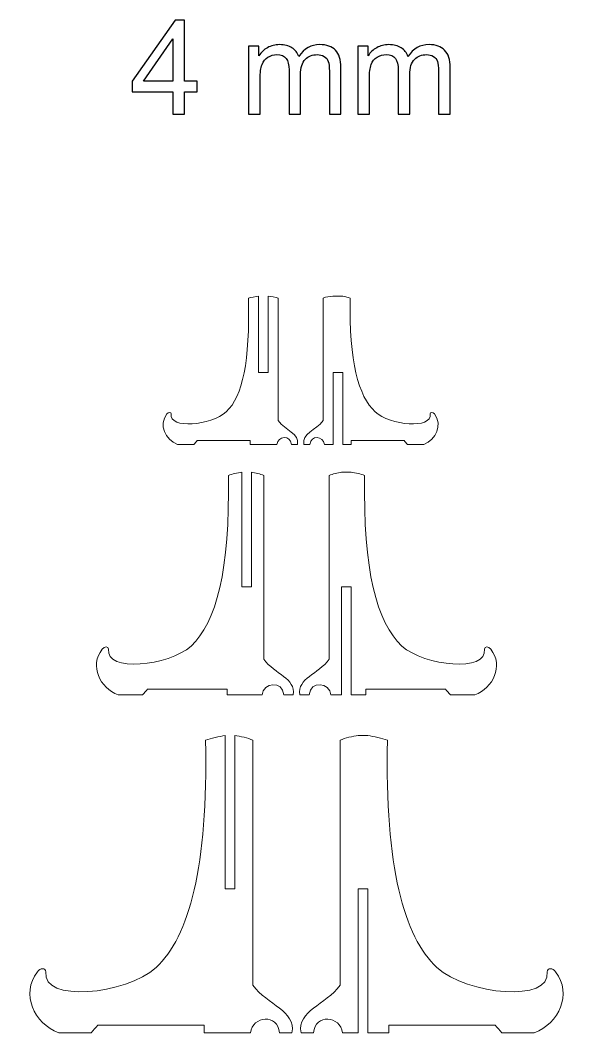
# Model space of a CAD drawing. Header units: millimetres. Extents: x -1046 to 482, y -434 to 540.
# Drawn here: x -241.6 to -18.6, y 131.4 to 539.9 of the extents above; entities that cross this region are included whole.
import ezdxf

# ---------------------------------------------------------------- set-up
doc = ezdxf.new("R2010")
doc.units = ezdxf.units.MM
doc.header["$MEASUREMENT"] = 0
doc.layers.add('Layer 1', color=7, linetype='Continuous')

msp = doc.modelspace()

# ---------------------------------------------------------------- linework, layer by layer
at = {"layer": 'Layer 1', "color": 250}
for points, knots in [([(-179.9489, 502.0655), (-179.9489, 502.0655), (-179.9489, 511.1122), (-179.9489, 511.1122), (-179.9489, 511.1122), (-179.9489, 511.1122), (-196.4023, 511.1122), (-196.4023, 511.1122), (-196.4023, 511.1122), (-196.4023, 511.1122), (-196.4023, 515.3975), (-196.4023, 515.3975), (-196.4023, 515.3975), (-196.4023, 515.3975), (-179.1024, 539.9454), (-179.1024, 539.9454), (-179.1024, 539.9454), (-179.1024, 539.9454), (-175.2933, 539.9454), (-175.2933, 539.9454), (-175.2933, 539.9454), (-175.2933, 539.9454), (-175.2933, 515.3975), (-175.2933, 515.3975), (-175.2933, 515.3975), (-175.2933, 515.3975), (-170.1615, 515.3975), (-170.1615, 515.3975), (-170.1615, 515.3975), (-170.1615, 515.3975), (-170.1615, 511.1122), (-170.1615, 511.1122), (-170.1615, 511.1122), (-170.1615, 511.1122), (-175.2933, 511.1122), (-175.2933, 511.1122), (-175.2933, 511.1122), (-175.2933, 511.1122), (-175.2933, 502.0655), (-175.2933, 502.0655), (-175.2933, 502.0655), (-175.2933, 502.0655), (-179.9489, 502.0655), (-179.9489, 502.0655)], [0, 0, 0, 0, 0.08333333, 0.08333333, 0.08333333, 0.08333333, 0.16666667, 0.16666667, 0.16666667, 0.16666667, 0.25, 0.25, 0.25, 0.25, 0.33333333, 0.33333333, 0.33333333, 0.33333333, 0.41666667, 0.41666667, 0.41666667, 0.41666667, 0.5, 0.5, 0.5, 0.5, 0.58333333, 0.58333333, 0.58333333, 0.58333333, 0.66666667, 0.66666667, 0.66666667, 0.66666667, 0.75, 0.75, 0.75, 0.75, 0.83333333, 0.83333333, 0.83333333, 0.83333333, 1, 1, 1, 1]), ([(-179.9489, 515.3975), (-179.9489, 515.3975), (-179.9489, 532.4417), (-179.9489, 532.4417), (-179.9489, 532.4417), (-179.9489, 532.4417), (-191.8261, 515.3975), (-191.8261, 515.3975), (-191.8261, 515.3975), (-191.8261, 515.3975), (-179.9489, 515.3975), (-179.9489, 515.3975)], [0, 0, 0, 0, 0.25, 0.25, 0.25, 0.25, 0.5, 0.5, 0.5, 0.5, 1, 1, 1, 1]), ([(-149.4229, 502.0655), (-149.4229, 502.0655), (-149.4229, 529.5231), (-149.4229, 529.5231), (-149.4229, 529.5231), (-149.4229, 529.5231), (-145.2434, 529.5231), (-145.2434, 529.5231), (-145.2434, 529.5231), (-145.2434, 529.5231), (-145.2434, 525.6435), (-145.2434, 525.6435), (-145.2434, 525.6435), (-144.3881, 526.9837), (-143.2418, 528.0683), (-141.8134, 528.8795), (-141.8134, 528.8795), (-140.385, 529.6995), (-138.7625, 530.1051), (-136.9373, 530.1051), (-136.9373, 530.1051), (-134.9093, 530.1051), (-133.2428, 529.6819), (-131.9466, 528.8442), (-131.9466, 528.8442), (-130.6505, 527.9977), (-129.7334, 526.825), (-129.2044, 525.3084), (-129.2044, 525.3084), (-127.0177, 528.5091), (-124.1872, 530.1051), (-120.6955, 530.1051), (-120.6955, 530.1051), (-117.9621, 530.1051), (-115.8547, 529.3556), (-114.391, 527.8478), (-114.391, 527.8478), (-112.9185, 526.34), (-112.1778, 524.021), (-112.1778, 520.8908), (-112.1778, 520.8908), (-112.1778, 520.8908), (-112.1778, 502.0655), (-112.1778, 502.0655), (-112.1778, 502.0655), (-112.1778, 502.0655), (-116.8335, 502.0655), (-116.8335, 502.0655), (-116.8335, 502.0655), (-116.8335, 502.0655), (-116.8335, 519.3478), (-116.8335, 519.3478), (-116.8335, 519.3478), (-116.8335, 521.1994), (-116.9922, 522.5397), (-117.292, 523.3597), (-117.292, 523.3597), (-117.5918, 524.1797), (-118.1384, 524.8322), (-118.9408, 525.3348), (-118.9408, 525.3348), (-119.7344, 525.8374), (-120.6691, 526.0843), (-121.736, 526.0843), (-121.736, 526.0843), (-123.6758, 526.0843), (-125.2806, 525.4406), (-126.5591, 524.1621), (-126.5591, 524.1621), (-127.8377, 522.8748), (-128.4725, 520.8203), (-128.4725, 517.9987), (-128.4725, 517.9987), (-128.4725, 517.9987), (-128.4725, 502.0655), (-128.4725, 502.0655), (-128.4725, 502.0655), (-128.4725, 502.0655), (-133.1282, 502.0655), (-133.1282, 502.0655), (-133.1282, 502.0655), (-133.1282, 502.0655), (-133.1282, 519.8856), (-133.1282, 519.8856), (-133.1282, 519.8856), (-133.1282, 521.9489), (-133.5073, 523.5008), (-134.2656, 524.5324), (-134.2656, 524.5324), (-135.0239, 525.5641), (-136.2672, 526.0843), (-137.9866, 526.0843), (-137.9866, 526.0843), (-139.2916, 526.0843), (-140.4996, 525.7404), (-141.6106, 525.0527), (-141.6106, 525.0527), (-142.7216, 524.3649), (-143.524, 523.3597), (-144.0266, 522.0283), (-144.0266, 522.0283), (-144.5204, 520.7057), (-144.7672, 518.7923), (-144.7672, 516.2969), (-144.7672, 516.2969), (-144.7672, 516.2969), (-144.7672, 502.0655), (-144.7672, 502.0655), (-144.7672, 502.0655), (-144.7672, 502.0655), (-149.4229, 502.0655), (-149.4229, 502.0655)], [0, 0, 0, 0, 0.03448276, 0.03448276, 0.03448276, 0.03448276, 0.06896552, 0.06896552, 0.06896552, 0.06896552, 0.10344828, 0.10344828, 0.10344828, 0.10344828, 0.13793103, 0.13793103, 0.13793103, 0.13793103, 0.17241379, 0.17241379, 0.17241379, 0.17241379, 0.20689655, 0.20689655, 0.20689655, 0.20689655, 0.24137931, 0.24137931, 0.24137931, 0.24137931, 0.27586207, 0.27586207, 0.27586207, 0.27586207, 0.31034483, 0.31034483, 0.31034483, 0.31034483, 0.34482759, 0.34482759, 0.34482759, 0.34482759, 0.37931034, 0.37931034, 0.37931034, 0.37931034, 0.4137931, 0.4137931, 0.4137931, 0.4137931, 0.44827586, 0.44827586, 0.44827586, 0.44827586, 0.48275862, 0.48275862, 0.48275862, 0.48275862, 0.51724138, 0.51724138, 0.51724138, 0.51724138, 0.55172414, 0.55172414, 0.55172414, 0.55172414, 0.5862069, 0.5862069, 0.5862069, 0.5862069, 0.62068966, 0.62068966, 0.62068966, 0.62068966, 0.65517241, 0.65517241, 0.65517241, 0.65517241, 0.68965517, 0.68965517, 0.68965517, 0.68965517, 0.72413793, 0.72413793, 0.72413793, 0.72413793, 0.75862069, 0.75862069, 0.75862069, 0.75862069, 0.79310345, 0.79310345, 0.79310345, 0.79310345, 0.82758621, 0.82758621, 0.82758621, 0.82758621, 0.86206897, 0.86206897, 0.86206897, 0.86206897, 0.89655172, 0.89655172, 0.89655172, 0.89655172, 0.93103448, 0.93103448, 0.93103448, 0.93103448, 1, 1, 1, 1]), ([(-105.3531, 502.0655), (-105.3531, 502.0655), (-105.3531, 529.5231), (-105.3531, 529.5231), (-105.3531, 529.5231), (-105.3531, 529.5231), (-101.1736, 529.5231), (-101.1736, 529.5231), (-101.1736, 529.5231), (-101.1736, 529.5231), (-101.1736, 525.6435), (-101.1736, 525.6435), (-101.1736, 525.6435), (-100.3183, 526.9837), (-99.172, 528.0683), (-97.7436, 528.8795), (-97.7436, 528.8795), (-96.3152, 529.6995), (-94.6927, 530.1051), (-92.8675, 530.1051), (-92.8675, 530.1051), (-90.8395, 530.1051), (-89.173, 529.6819), (-87.8768, 528.8442), (-87.8768, 528.8442), (-86.5807, 527.9977), (-85.6636, 526.825), (-85.1346, 525.3084), (-85.1346, 525.3084), (-82.9479, 528.5091), (-80.1174, 530.1051), (-76.6257, 530.1051), (-76.6257, 530.1051), (-73.8923, 530.1051), (-71.7849, 529.3556), (-70.3212, 527.8478), (-70.3212, 527.8478), (-68.8487, 526.34), (-68.108, 524.021), (-68.108, 520.8908), (-68.108, 520.8908), (-68.108, 520.8908), (-68.108, 502.0655), (-68.108, 502.0655), (-68.108, 502.0655), (-68.108, 502.0655), (-72.7637, 502.0655), (-72.7637, 502.0655), (-72.7637, 502.0655), (-72.7637, 502.0655), (-72.7637, 519.3478), (-72.7637, 519.3478), (-72.7637, 519.3478), (-72.7637, 521.1994), (-72.9224, 522.5397), (-73.2222, 523.3597), (-73.2222, 523.3597), (-73.522, 524.1797), (-74.0686, 524.8322), (-74.871, 525.3348), (-74.871, 525.3348), (-75.6646, 525.8374), (-76.5993, 526.0843), (-77.6662, 526.0843), (-77.6662, 526.0843), (-79.606, 526.0843), (-81.2108, 525.4406), (-82.4893, 524.1621), (-82.4893, 524.1621), (-83.7679, 522.8748), (-84.4027, 520.8203), (-84.4027, 517.9987), (-84.4027, 517.9987), (-84.4027, 517.9987), (-84.4027, 502.0655), (-84.4027, 502.0655), (-84.4027, 502.0655), (-84.4027, 502.0655), (-89.0584, 502.0655), (-89.0584, 502.0655), (-89.0584, 502.0655), (-89.0584, 502.0655), (-89.0584, 519.8856), (-89.0584, 519.8856), (-89.0584, 519.8856), (-89.0584, 521.9489), (-89.4375, 523.5008), (-90.1958, 524.5324), (-90.1958, 524.5324), (-90.9541, 525.5641), (-92.1974, 526.0843), (-93.9168, 526.0843), (-93.9168, 526.0843), (-95.2218, 526.0843), (-96.4298, 525.7404), (-97.5408, 525.0527), (-97.5408, 525.0527), (-98.6518, 524.3649), (-99.4542, 523.3597), (-99.9568, 522.0283), (-99.9568, 522.0283), (-100.4506, 520.7057), (-100.6974, 518.7923), (-100.6974, 516.2969), (-100.6974, 516.2969), (-100.6974, 516.2969), (-100.6974, 502.0655), (-100.6974, 502.0655), (-100.6974, 502.0655), (-100.6974, 502.0655), (-105.3531, 502.0655), (-105.3531, 502.0655)], [0, 0, 0, 0, 0.03448276, 0.03448276, 0.03448276, 0.03448276, 0.06896552, 0.06896552, 0.06896552, 0.06896552, 0.10344828, 0.10344828, 0.10344828, 0.10344828, 0.13793103, 0.13793103, 0.13793103, 0.13793103, 0.17241379, 0.17241379, 0.17241379, 0.17241379, 0.20689655, 0.20689655, 0.20689655, 0.20689655, 0.24137931, 0.24137931, 0.24137931, 0.24137931, 0.27586207, 0.27586207, 0.27586207, 0.27586207, 0.31034483, 0.31034483, 0.31034483, 0.31034483, 0.34482759, 0.34482759, 0.34482759, 0.34482759, 0.37931034, 0.37931034, 0.37931034, 0.37931034, 0.4137931, 0.4137931, 0.4137931, 0.4137931, 0.44827586, 0.44827586, 0.44827586, 0.44827586, 0.48275862, 0.48275862, 0.48275862, 0.48275862, 0.51724138, 0.51724138, 0.51724138, 0.51724138, 0.55172414, 0.55172414, 0.55172414, 0.55172414, 0.5862069, 0.5862069, 0.5862069, 0.5862069, 0.62068966, 0.62068966, 0.62068966, 0.62068966, 0.65517241, 0.65517241, 0.65517241, 0.65517241, 0.68965517, 0.68965517, 0.68965517, 0.68965517, 0.72413793, 0.72413793, 0.72413793, 0.72413793, 0.75862069, 0.75862069, 0.75862069, 0.75862069, 0.79310345, 0.79310345, 0.79310345, 0.79310345, 0.82758621, 0.82758621, 0.82758621, 0.82758621, 0.86206897, 0.86206897, 0.86206897, 0.86206897, 0.89655172, 0.89655172, 0.89655172, 0.89655172, 0.93103448, 0.93103448, 0.93103448, 0.93103448, 1, 1, 1, 1])]:
    msp.add_open_spline(points, degree=3, knots=knots, dxfattribs=at)
at = {"layer": 'Layer 1', "color": 250, "lineweight": 20}
for points, knots in [([(-141.5668, 397.8445), (-141.5668, 397.8445), (-141.5668, 428.5889), (-141.5668, 428.5889), (-141.5668, 428.5889), (-140.6484, 428.4181), (-138.2776, 428.1673), (-137.5668, 427.8283), (-137.5668, 427.8283), (-137.5668, 411.3415), (-137.5668, 394.8548), (-137.5668, 378.3681), (-137.5668, 378.3681), (-134.5704, 374.3577), (-128.8871, 373.2799), (-129.6548, 368.7991), (-129.6548, 368.7991), (-130.4934, 368.7991), (-131.3321, 368.7991), (-132.1707, 368.7991), (-132.1707, 368.7991), (-132.4283, 372.7055), (-137.7185, 372.1551), (-137.9964, 368.7951), (-137.9964, 368.7951), (-139.4691, 368.7951), (-142.3033, 368.7951), (-143.7761, 368.7951), (-143.7761, 368.7951), (-144.5533, 368.7951), (-147.9694, 368.7951), (-148.7467, 368.7951), (-148.7467, 368.7951), (-148.7467, 369.3064), (-148.7467, 369.8178), (-148.7467, 370.3292), (-148.7467, 370.3292), (-155.8855, 370.3292), (-163.0243, 370.3292), (-170.1631, 370.3292), (-170.1631, 370.3292), (-170.6132, 369.736), (-171.0631, 369.3883), (-171.5131, 368.7951), (-171.5131, 368.7951), (-173.7018, 368.7951), (-175.8905, 368.7951), (-178.0792, 368.7951), (-178.0792, 368.7951), (-183.0413, 370.6357), (-185.8404, 376.6296), (-182.3747, 381.0681), (-182.3747, 381.0681), (-181.8251, 381.973), (-180.6769, 381.912), (-180.6565, 381.0681), (-180.6565, 381.0681), (-181.6073, 374.8399), (-164.5527, 376.4305), (-158.4423, 381.9272), (-158.4423, 381.9272), (-151.7679, 388.2696), (-148.9409, 402.1757), (-149.4668, 427.8283), (-149.4668, 427.8283), (-148.6525, 428.1544), (-146.4888, 428.4127), (-145.4668, 428.591), (-145.4668, 428.591), (-145.4668, 428.591), (-145.4668, 397.8445), (-145.4668, 397.8445), (-145.4668, 397.8445), (-144.1668, 397.8445), (-142.8668, 397.8445), (-141.5668, 397.8445)], [0, 0, 0, 0, 0.05, 0.05, 0.05, 0.05, 0.1, 0.1, 0.1, 0.1, 0.15, 0.15, 0.15, 0.15, 0.2, 0.2, 0.2, 0.2, 0.25, 0.25, 0.25, 0.25, 0.3, 0.3, 0.3, 0.3, 0.35, 0.35, 0.35, 0.35, 0.4, 0.4, 0.4, 0.4, 0.45, 0.45, 0.45, 0.45, 0.5, 0.5, 0.5, 0.5, 0.55, 0.55, 0.55, 0.55, 0.6, 0.6, 0.6, 0.6, 0.65, 0.65, 0.65, 0.65, 0.7, 0.7, 0.7, 0.7, 0.75, 0.75, 0.75, 0.75, 0.8, 0.8, 0.8, 0.8, 0.85, 0.85, 0.85, 0.85, 0.9, 0.9, 0.9, 0.9, 1, 1, 1, 1]), ([(-119.2931, 427.8283), (-119.2931, 411.3415), (-119.2931, 394.8548), (-119.2931, 378.3681), (-119.2931, 378.3681), (-122.2895, 374.3577), (-127.9728, 373.2799), (-127.2051, 368.7991), (-127.2051, 368.7991), (-126.3665, 368.7991), (-125.5278, 368.7991), (-124.6892, 368.7991), (-124.6892, 368.7991), (-124.4316, 372.7055), (-119.1414, 372.1551), (-118.8635, 368.7951), (-118.8635, 368.7951), (-118.8635, 368.7951), (-115.2931, 368.7951), (-115.2931, 368.7951), (-115.2931, 368.7951), (-115.2931, 368.7951), (-115.2931, 397.8445), (-115.2931, 397.8445), (-115.2931, 397.8445), (-115.2931, 397.8445), (-111.3931, 397.8445), (-111.3931, 397.8445), (-111.3931, 397.8445), (-111.3931, 397.8445), (-111.3931, 368.7951), (-111.3931, 368.7951), (-111.3931, 368.7951), (-111.3931, 368.7951), (-108.1133, 368.7951), (-108.1133, 368.7951), (-108.1133, 368.7951), (-108.1133, 369.3064), (-108.1133, 369.8178), (-108.1133, 370.3292), (-108.1133, 370.3292), (-100.9745, 370.3292), (-93.8357, 370.3292), (-86.6969, 370.3292), (-86.6969, 370.3292), (-86.2468, 369.736), (-85.7969, 369.3883), (-85.3469, 368.7951), (-85.3469, 368.7951), (-83.1582, 368.7951), (-80.9695, 368.7951), (-78.7808, 368.7951), (-78.7808, 368.7951), (-73.8187, 370.6357), (-71.0196, 376.6296), (-74.4853, 381.0681), (-74.4853, 381.0681), (-75.0349, 381.973), (-76.1831, 381.912), (-76.2035, 381.0681), (-76.2035, 381.0681), (-75.2527, 374.8399), (-92.3073, 376.4305), (-98.4177, 381.9272), (-98.4177, 381.9272), (-105.0921, 388.2696), (-108.9461, 402.1757), (-108.4202, 427.8283), (-108.4202, 427.8283), (-109.2345, 428.1544), (-110.3712, 428.4128), (-111.3931, 428.591), (-111.3931, 428.591), (-113.6315, 428.5898), (-117.2148, 428.8194), (-119.2931, 427.8283)], [0, 0, 0, 0, 0.05, 0.05, 0.05, 0.05, 0.1, 0.1, 0.1, 0.1, 0.15, 0.15, 0.15, 0.15, 0.2, 0.2, 0.2, 0.2, 0.25, 0.25, 0.25, 0.25, 0.3, 0.3, 0.3, 0.3, 0.35, 0.35, 0.35, 0.35, 0.4, 0.4, 0.4, 0.4, 0.45, 0.45, 0.45, 0.45, 0.5, 0.5, 0.5, 0.5, 0.55, 0.55, 0.55, 0.55, 0.6, 0.6, 0.6, 0.6, 0.65, 0.65, 0.65, 0.65, 0.7, 0.7, 0.7, 0.7, 0.75, 0.75, 0.75, 0.75, 0.8, 0.8, 0.8, 0.8, 0.85, 0.85, 0.85, 0.85, 0.9, 0.9, 0.9, 0.9, 1, 1, 1, 1]), ([(-148.2724, 311.2914), (-148.2724, 311.2914), (-148.2724, 357.5742), (-148.2724, 357.5742), (-148.2724, 357.5742), (-146.6847, 357.3274), (-144.6658, 356.8996), (-143.3395, 356.2671), (-143.3395, 356.2671), (-143.3395, 331.5369), (-143.3395, 306.8068), (-143.3395, 282.0768), (-143.3395, 282.0768), (-138.8449, 276.0612), (-130.3199, 274.4445), (-131.4715, 267.7233), (-131.4715, 267.7233), (-132.7294, 267.7233), (-133.9874, 267.7233), (-135.2453, 267.7233), (-135.2453, 267.7233), (-135.6317, 273.5829), (-143.567, 272.7573), (-143.9839, 267.7173), (-143.9839, 267.7173), (-146.1929, 267.7173), (-148.4021, 267.7173), (-150.6113, 267.7173), (-150.6113, 267.7173), (-151.7771, 267.7173), (-156.9013, 267.7173), (-158.0672, 267.7173), (-158.0672, 267.7173), (-158.0672, 268.4842), (-158.0672, 269.2513), (-158.0672, 270.0184), (-158.0672, 270.0184), (-168.7754, 270.0184), (-179.4836, 270.0184), (-190.1918, 270.0184), (-190.1918, 270.0184), (-190.867, 269.1286), (-191.5418, 268.6071), (-192.2168, 267.7173), (-192.2168, 267.7173), (-195.4999, 267.7173), (-198.7829, 267.7173), (-202.066, 267.7173), (-202.066, 267.7173), (-209.5091, 270.4782), (-213.7078, 279.469), (-208.5092, 286.1268), (-208.5092, 286.1268), (-207.6848, 287.4841), (-205.9625, 287.3926), (-205.9319, 286.1268), (-205.9319, 286.1268), (-207.3581, 276.7845), (-181.7762, 279.1704), (-172.6106, 287.4154), (-172.6106, 287.4154), (-162.599, 296.929), (-156.818, 317.7882), (-157.6069, 356.2671), (-157.6069, 356.2671), (-156.118, 356.8633), (-153.9108, 357.3085), (-152.1724, 357.5691), (-152.1724, 357.5691), (-152.1724, 357.5691), (-152.1724, 311.2914), (-152.1724, 311.2914), (-152.1724, 311.2914), (-150.8724, 311.2914), (-149.5724, 311.2914), (-148.2724, 311.2914)], [0, 0, 0, 0, 0.05, 0.05, 0.05, 0.05, 0.1, 0.1, 0.1, 0.1, 0.15, 0.15, 0.15, 0.15, 0.2, 0.2, 0.2, 0.2, 0.25, 0.25, 0.25, 0.25, 0.3, 0.3, 0.3, 0.3, 0.35, 0.35, 0.35, 0.35, 0.4, 0.4, 0.4, 0.4, 0.45, 0.45, 0.45, 0.45, 0.5, 0.5, 0.5, 0.5, 0.55, 0.55, 0.55, 0.55, 0.6, 0.6, 0.6, 0.6, 0.65, 0.65, 0.65, 0.65, 0.7, 0.7, 0.7, 0.7, 0.75, 0.75, 0.75, 0.75, 0.8, 0.8, 0.8, 0.8, 0.85, 0.85, 0.85, 0.85, 0.9, 0.9, 0.9, 0.9, 1, 1, 1, 1]), ([(-111.939, 357.5742), (-113.5266, 357.3274), (-115.5457, 356.8996), (-116.872, 356.2671), (-116.872, 356.2671), (-116.872, 331.5369), (-116.872, 306.8068), (-116.872, 282.0768), (-116.872, 282.0768), (-121.3666, 276.0612), (-129.8915, 274.4445), (-128.74, 267.7233), (-128.74, 267.7233), (-127.4821, 267.7233), (-126.224, 267.7233), (-124.9661, 267.7233), (-124.9661, 267.7233), (-124.5797, 273.5829), (-116.6444, 272.7573), (-116.2276, 267.7173), (-116.2276, 267.7173), (-116.2276, 267.7173), (-111.939, 267.7173), (-111.939, 267.7173), (-111.939, 267.7173), (-111.939, 267.7173), (-111.939, 311.2914), (-111.939, 311.2914), (-111.939, 311.2914), (-111.939, 311.2914), (-108.039, 311.2914), (-108.039, 311.2914), (-108.039, 311.2914), (-108.039, 311.2914), (-108.039, 267.7173), (-108.039, 267.7173), (-108.039, 267.7173), (-108.039, 267.7173), (-102.1442, 267.7173), (-102.1442, 267.7173), (-102.1442, 267.7173), (-102.1442, 268.4842), (-102.1442, 269.2513), (-102.1442, 270.0184), (-102.1442, 270.0184), (-91.436, 270.0184), (-80.7278, 270.0184), (-70.0196, 270.0184), (-70.0196, 270.0184), (-69.3445, 269.1286), (-68.6696, 268.6071), (-67.9946, 267.7173), (-67.9946, 267.7173), (-64.7116, 267.7173), (-61.4285, 267.7173), (-58.1455, 267.7173), (-58.1455, 267.7173), (-50.7023, 270.4782), (-46.5037, 279.469), (-51.7022, 286.1268), (-51.7022, 286.1268), (-52.5266, 287.4841), (-54.2489, 287.3926), (-54.2795, 286.1268), (-54.2795, 286.1268), (-52.8533, 276.7845), (-78.4352, 279.1704), (-87.6008, 287.4154), (-87.6008, 287.4154), (-97.6124, 296.929), (-103.3934, 317.7882), (-102.6046, 356.2671), (-102.6046, 356.2671), (-104.0934, 356.8633), (-106.3007, 357.3085), (-108.039, 357.5691), (-108.039, 357.5691), (-108.039, 357.5691), (-111.939, 357.5742), (-111.939, 357.5742)], [0, 0, 0, 0, 0.04761905, 0.04761905, 0.04761905, 0.04761905, 0.0952381, 0.0952381, 0.0952381, 0.0952381, 0.14285714, 0.14285714, 0.14285714, 0.14285714, 0.19047619, 0.19047619, 0.19047619, 0.19047619, 0.23809524, 0.23809524, 0.23809524, 0.23809524, 0.28571429, 0.28571429, 0.28571429, 0.28571429, 0.33333333, 0.33333333, 0.33333333, 0.33333333, 0.38095238, 0.38095238, 0.38095238, 0.38095238, 0.42857143, 0.42857143, 0.42857143, 0.42857143, 0.47619048, 0.47619048, 0.47619048, 0.47619048, 0.52380952, 0.52380952, 0.52380952, 0.52380952, 0.57142857, 0.57142857, 0.57142857, 0.57142857, 0.61904762, 0.61904762, 0.61904762, 0.61904762, 0.66666667, 0.66666667, 0.66666667, 0.66666667, 0.71428571, 0.71428571, 0.71428571, 0.71428571, 0.76190476, 0.76190476, 0.76190476, 0.76190476, 0.80952381, 0.80952381, 0.80952381, 0.80952381, 0.85714286, 0.85714286, 0.85714286, 0.85714286, 0.9047619, 0.9047619, 0.9047619, 0.9047619, 1, 1, 1, 1]), ([(-154.9781, 251.2671), (-152.7904, 250.9592), (-149.706, 250.3604), (-147.7508, 249.428), (-147.7508, 249.428), (-147.7508, 216.4544), (-147.7508, 183.4809), (-147.7508, 150.5076), (-147.7508, 150.5076), (-141.758, 142.4868), (-130.3913, 140.3312), (-131.9268, 131.3696), (-131.9268, 131.3696), (-133.604, 131.3696), (-135.2813, 131.3696), (-136.9585, 131.3696), (-136.9585, 131.3696), (-137.4737, 139.1824), (-148.0541, 138.0816), (-148.61, 131.3616), (-148.61, 131.3616), (-151.5553, 131.3616), (-154.5009, 131.3616), (-157.4465, 131.3616), (-157.4465, 131.3616), (-159.0009, 131.3616), (-165.8332, 131.3616), (-167.3877, 131.3616), (-167.3877, 131.3616), (-167.3877, 132.3841), (-167.3877, 133.4069), (-167.3877, 134.4297), (-167.3877, 134.4297), (-181.6653, 134.4297), (-195.9429, 134.4297), (-210.2205, 134.4297), (-210.2205, 134.4297), (-211.1208, 133.2433), (-212.0205, 132.548), (-212.9205, 131.3616), (-212.9205, 131.3616), (-217.298, 131.3616), (-221.6753, 131.3616), (-226.0528, 131.3616), (-226.0528, 131.3616), (-235.9769, 135.0428), (-241.5752, 147.0305), (-234.6437, 155.9076), (-234.6437, 155.9076), (-233.5445, 157.7173), (-231.2481, 157.5953), (-231.2073, 155.9076), (-231.2073, 155.9076), (-233.1089, 143.4512), (-198.9997, 146.6324), (-186.7789, 157.6257), (-186.7789, 157.6257), (-173.4301, 170.3105), (-165.7221, 198.1228), (-166.774, 249.428), (-166.774, 249.428), (-164.5979, 250.2994), (-161.2711, 250.9289), (-158.8781, 251.2574), (-158.8781, 251.2574), (-158.8781, 251.2574), (-158.8781, 189.4604), (-158.8781, 189.4604), (-158.8781, 189.4604), (-157.5781, 189.4604), (-156.2781, 189.4604), (-154.9781, 189.4604), (-154.9781, 189.4604), (-154.9781, 189.4604), (-154.9781, 251.2671), (-154.9781, 251.2671)], [0, 0, 0, 0, 0.05, 0.05, 0.05, 0.05, 0.1, 0.1, 0.1, 0.1, 0.15, 0.15, 0.15, 0.15, 0.2, 0.2, 0.2, 0.2, 0.25, 0.25, 0.25, 0.25, 0.3, 0.3, 0.3, 0.3, 0.35, 0.35, 0.35, 0.35, 0.4, 0.4, 0.4, 0.4, 0.45, 0.45, 0.45, 0.45, 0.5, 0.5, 0.5, 0.5, 0.55, 0.55, 0.55, 0.55, 0.6, 0.6, 0.6, 0.6, 0.65, 0.65, 0.65, 0.65, 0.7, 0.7, 0.7, 0.7, 0.75, 0.75, 0.75, 0.75, 0.8, 0.8, 0.8, 0.8, 0.85, 0.85, 0.85, 0.85, 0.9, 0.9, 0.9, 0.9, 1, 1, 1, 1]), ([(-105.2335, 251.267), (-107.4212, 250.9591), (-110.5055, 250.3604), (-112.4608, 249.428), (-112.4608, 249.428), (-112.4608, 216.4544), (-112.4608, 183.4809), (-112.4608, 150.5076), (-112.4608, 150.5076), (-118.4536, 142.4868), (-129.8201, 140.3312), (-128.2848, 131.3696), (-128.2848, 131.3696), (-126.6076, 131.3696), (-124.9301, 131.3696), (-123.2529, 131.3696), (-123.2529, 131.3696), (-122.7377, 139.1824), (-112.1573, 138.0816), (-111.6016, 131.3616), (-111.6016, 131.3616), (-111.6016, 131.3616), (-105.2335, 131.3616), (-105.2335, 131.3616), (-105.2335, 131.3616), (-105.2335, 131.3616), (-105.2335, 189.4604), (-105.2335, 189.4604), (-105.2335, 189.4604), (-105.2335, 189.4604), (-101.3335, 189.4604), (-101.3335, 189.4604), (-101.3335, 189.4604), (-101.3335, 189.4604), (-101.3335, 131.3616), (-101.3335, 131.3616), (-101.3335, 131.3616), (-101.3335, 131.3616), (-92.8237, 131.3616), (-92.8237, 131.3616), (-92.8237, 131.3616), (-92.8237, 132.3841), (-92.8237, 133.4069), (-92.8237, 134.4297), (-92.8237, 134.4297), (-78.5461, 134.4297), (-64.2685, 134.4297), (-49.9909, 134.4297), (-49.9909, 134.4297), (-49.0908, 133.2433), (-48.1909, 132.548), (-47.2909, 131.3616), (-47.2909, 131.3616), (-42.9136, 131.3616), (-38.5361, 131.3616), (-34.1588, 131.3616), (-34.1588, 131.3616), (-24.2345, 135.0428), (-18.6364, 147.0305), (-25.5677, 155.9076), (-25.5677, 155.9076), (-26.6669, 157.7173), (-28.9633, 157.5953), (-29.0041, 155.9076), (-29.0041, 155.9076), (-27.1025, 143.4512), (-61.2117, 146.6324), (-73.4325, 157.6257), (-73.4325, 157.6257), (-86.7813, 170.3105), (-94.4893, 198.1228), (-93.4376, 249.428), (-93.4376, 249.428), (-95.6137, 250.2994), (-98.9405, 250.9289), (-101.3335, 251.2574), (-101.3335, 251.2574), (-101.3335, 251.2574), (-105.2335, 251.267), (-105.2335, 251.267)], [0, 0, 0, 0, 0.04761905, 0.04761905, 0.04761905, 0.04761905, 0.0952381, 0.0952381, 0.0952381, 0.0952381, 0.14285714, 0.14285714, 0.14285714, 0.14285714, 0.19047619, 0.19047619, 0.19047619, 0.19047619, 0.23809524, 0.23809524, 0.23809524, 0.23809524, 0.28571429, 0.28571429, 0.28571429, 0.28571429, 0.33333333, 0.33333333, 0.33333333, 0.33333333, 0.38095238, 0.38095238, 0.38095238, 0.38095238, 0.42857143, 0.42857143, 0.42857143, 0.42857143, 0.47619048, 0.47619048, 0.47619048, 0.47619048, 0.52380952, 0.52380952, 0.52380952, 0.52380952, 0.57142857, 0.57142857, 0.57142857, 0.57142857, 0.61904762, 0.61904762, 0.61904762, 0.61904762, 0.66666667, 0.66666667, 0.66666667, 0.66666667, 0.71428571, 0.71428571, 0.71428571, 0.71428571, 0.76190476, 0.76190476, 0.76190476, 0.76190476, 0.80952381, 0.80952381, 0.80952381, 0.80952381, 0.85714286, 0.85714286, 0.85714286, 0.85714286, 0.9047619, 0.9047619, 0.9047619, 0.9047619, 1, 1, 1, 1])]:
    msp.add_open_spline(points, degree=3, knots=knots, dxfattribs=at)

doc.saveas('drawing.dxf')
